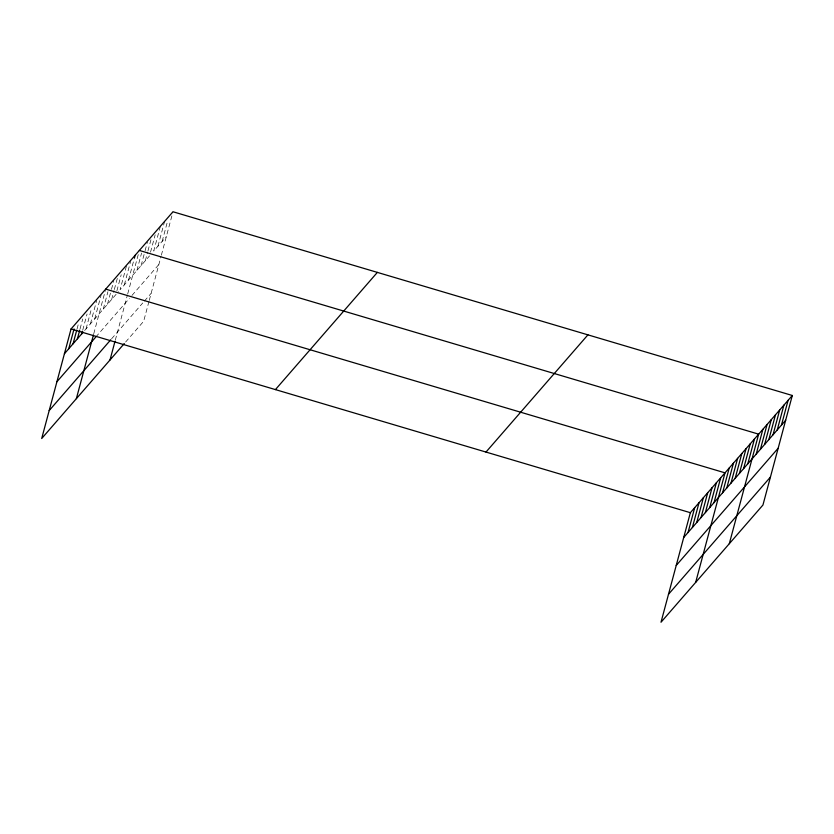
<?xml version="1.0" encoding="UTF-8"?>
<svg xmlns="http://www.w3.org/2000/svg" width="834" height="834" viewBox="0 0 834 834"><rect width="100%" height="100%" fill="white"/><g stroke="black" fill="none" stroke-linecap="round" stroke-linejoin="round"><path stroke-width="0.63" stroke-dasharray="4.17 3.13" d="M77.062 328.93L78.719 322.727M80.064 328.898L82.722 318.984M82.733 330.118L87.059 314.001M86.069 328.857L91.386 309.018M90.406 323.873L96.713 300.323M94.742 318.89L101.05 295.34M93.762 333.725L105.386 290.357M103.28 309.07L107.93 291.723M107.482 304.243L111.13 290.607M111.464 289.367L113.789 280.693M111.683 299.406L114.008 290.732M114.341 289.492L118.001 275.856M116.885 290.847L121.201 274.74M126.403 266.182L120.096 289.732L149.536 255.892M124.308 284.905L130.615 261.344M128.509 280.068L134.482 257.758M115.311 340.178L127.404 295.038M127.717 293.881L139.028 251.68M136.922 270.393L141.572 253.046M141.123 265.556L144.772 251.931M145.106 250.69L147.43 242.006M145.325 260.729L147.649 252.045M147.983 250.805L151.642 237.179M150.527 252.17L155.176 234.823M160.378 226.264L153.737 251.055L166.352 236.554M157.949 246.218L164.59 221.427M162.15 241.38L167.467 221.552M148.952 301.491L143.646 321.309L125.142 342.576M149.265 300.323L161.045 256.361M161.358 255.194L172.992 211.763M84.63 330.514L118.418 291.671M95.785 337.04L129.426 298.363M131.949 295.465L158.856 264.524M111.61 338.781L142.729 303.003M144.407 301.074L151.142 293.339"/><path stroke-width="1.25" d="M792.3 395.483L690.354 512.691L661.008 622.237L762.943 505.029L792.3 395.483L172.992 211.763L71.057 328.971L41.7 438.517L124.297 343.545M68.742 348.779L74.059 328.95M73.079 343.796L76.728 330.16M77.406 338.812L79.73 330.139M81.742 333.84L82.41 331.359M76.363 398.662L93.45 334.882M134.482 257.758L135.15 255.277M110.005 359.986L114.998 341.335M688.05 532.499L694.691 507.718M692.376 527.526L699.017 502.735M696.713 522.543L703.354 497.752M701.04 517.56L707.691 492.769M705.376 512.576L712.017 487.786M709.713 507.593L716.354 482.803M714.04 502.61L720.68 477.819M695.66 582.393L725.017 472.847L105.71 289.117M722.578 492.8L729.218 468.01M726.789 487.963L733.43 463.172M730.991 483.126L737.631 458.335M735.192 478.289L741.833 453.498M739.404 473.462L746.044 448.671M743.605 468.625L750.246 443.834M747.806 463.787L754.457 438.997M729.302 543.705L758.659 434.16L139.351 250.44M756.219 454.123L762.86 429.333M760.431 449.286L767.071 424.496M764.632 444.449L771.273 419.658M768.833 439.612L775.474 414.821M773.045 434.775L779.686 409.984M777.246 429.948L783.887 405.157M781.448 425.111L788.099 400.32M64.406 353.762L83.181 332.172M56.92 381.732L95.785 337.04M49.196 410.547L110.766 339.751M275.418 389.603L377.364 272.384M485.982 452.07L587.928 334.851M683.713 537.482L785.659 420.273M676.218 565.452L778.164 448.244M668.493 594.267L770.439 477.058M71.057 328.971L690.354 512.691"/></g></svg>
